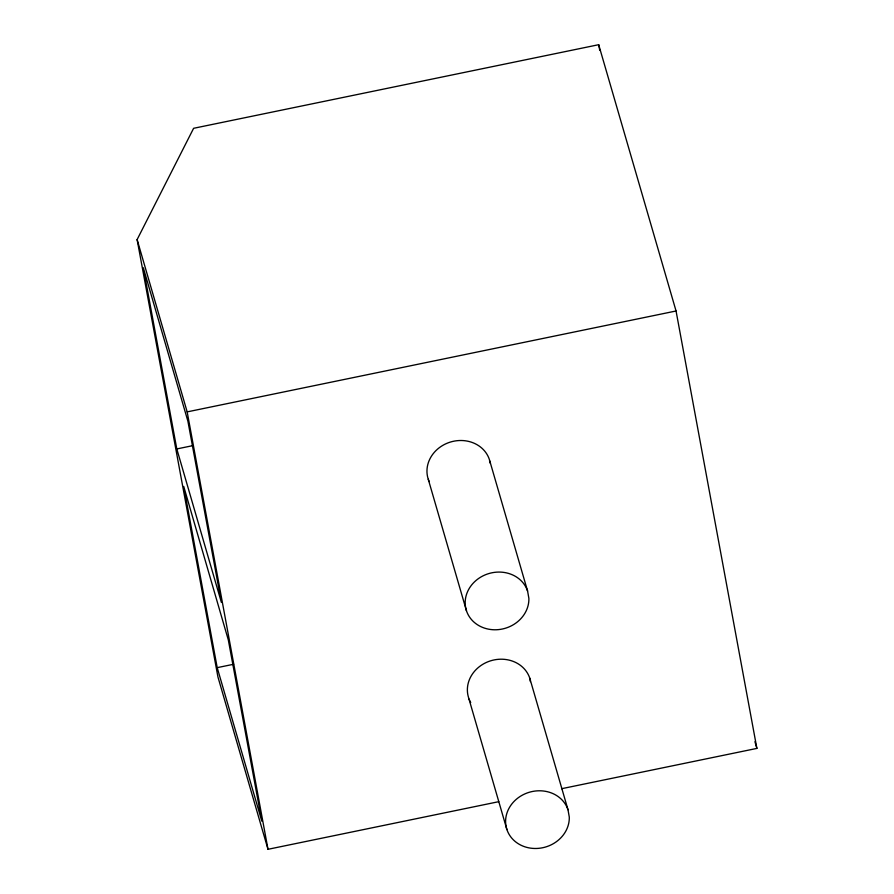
<?xml version="1.0" encoding="UTF-8"?>
<svg xmlns="http://www.w3.org/2000/svg" width="894" height="894" viewBox="0 0 894 894"><rect width="100%" height="100%" fill="white"/><g stroke="black" fill="none" stroke-linecap="round" stroke-linejoin="round"><path stroke-width="1.34" d="M498.785 801.672L267.999 849.3L217.946 676.993L137.117 239.581L193.618 128.3L598.689 44.7L676.054 310.989L756.883 748.401L561.611 788.709M137.117 239.581L187.17 411.888L676.054 310.989M176.8 448.944L221.399 602.455L187.908 421.242L143.308 267.731L176.8 448.944L193.205 445.558M217.208 667.65L261.808 821.15L228.316 639.948L183.728 486.437L217.208 667.65L233.625 664.264M754.938 741.707L756.883 748.401M527.583 591.023A32.117 28.563 -16.2 0 0 475.932 580.552A32.117 28.563 -16.2 0 0 484.324 628.057A32.117 28.563 -16.2 0 0 528.879 598.377L527.583 591.023L489.353 459.438A32.117 28.563 -16.2 0 0 448.453 442.709A32.117 28.563 -16.2 0 0 429.165 481.575M506.898 829.543L468.679 697.968A32.117 28.563 -16.2 0 1 490.18 660.957A32.117 28.563 -16.2 0 1 529.762 678.144L567.992 809.729L569.288 817.082A32.117 28.563 -16.2 0 1 524.733 846.763A32.117 28.563 -16.2 0 1 516.352 799.258A32.117 28.563 -16.2 0 1 567.992 809.729M428.26 479.262L466.489 610.837M598.689 44.7L599.706 50.187M187.17 411.888L267.999 849.3M529.762 678.144L530.377 681.63M489.554 460.6L489.968 462.924M470.713 702.528A32.117 28.563 -16.2 0 1 469.093 699.13"/></g></svg>
